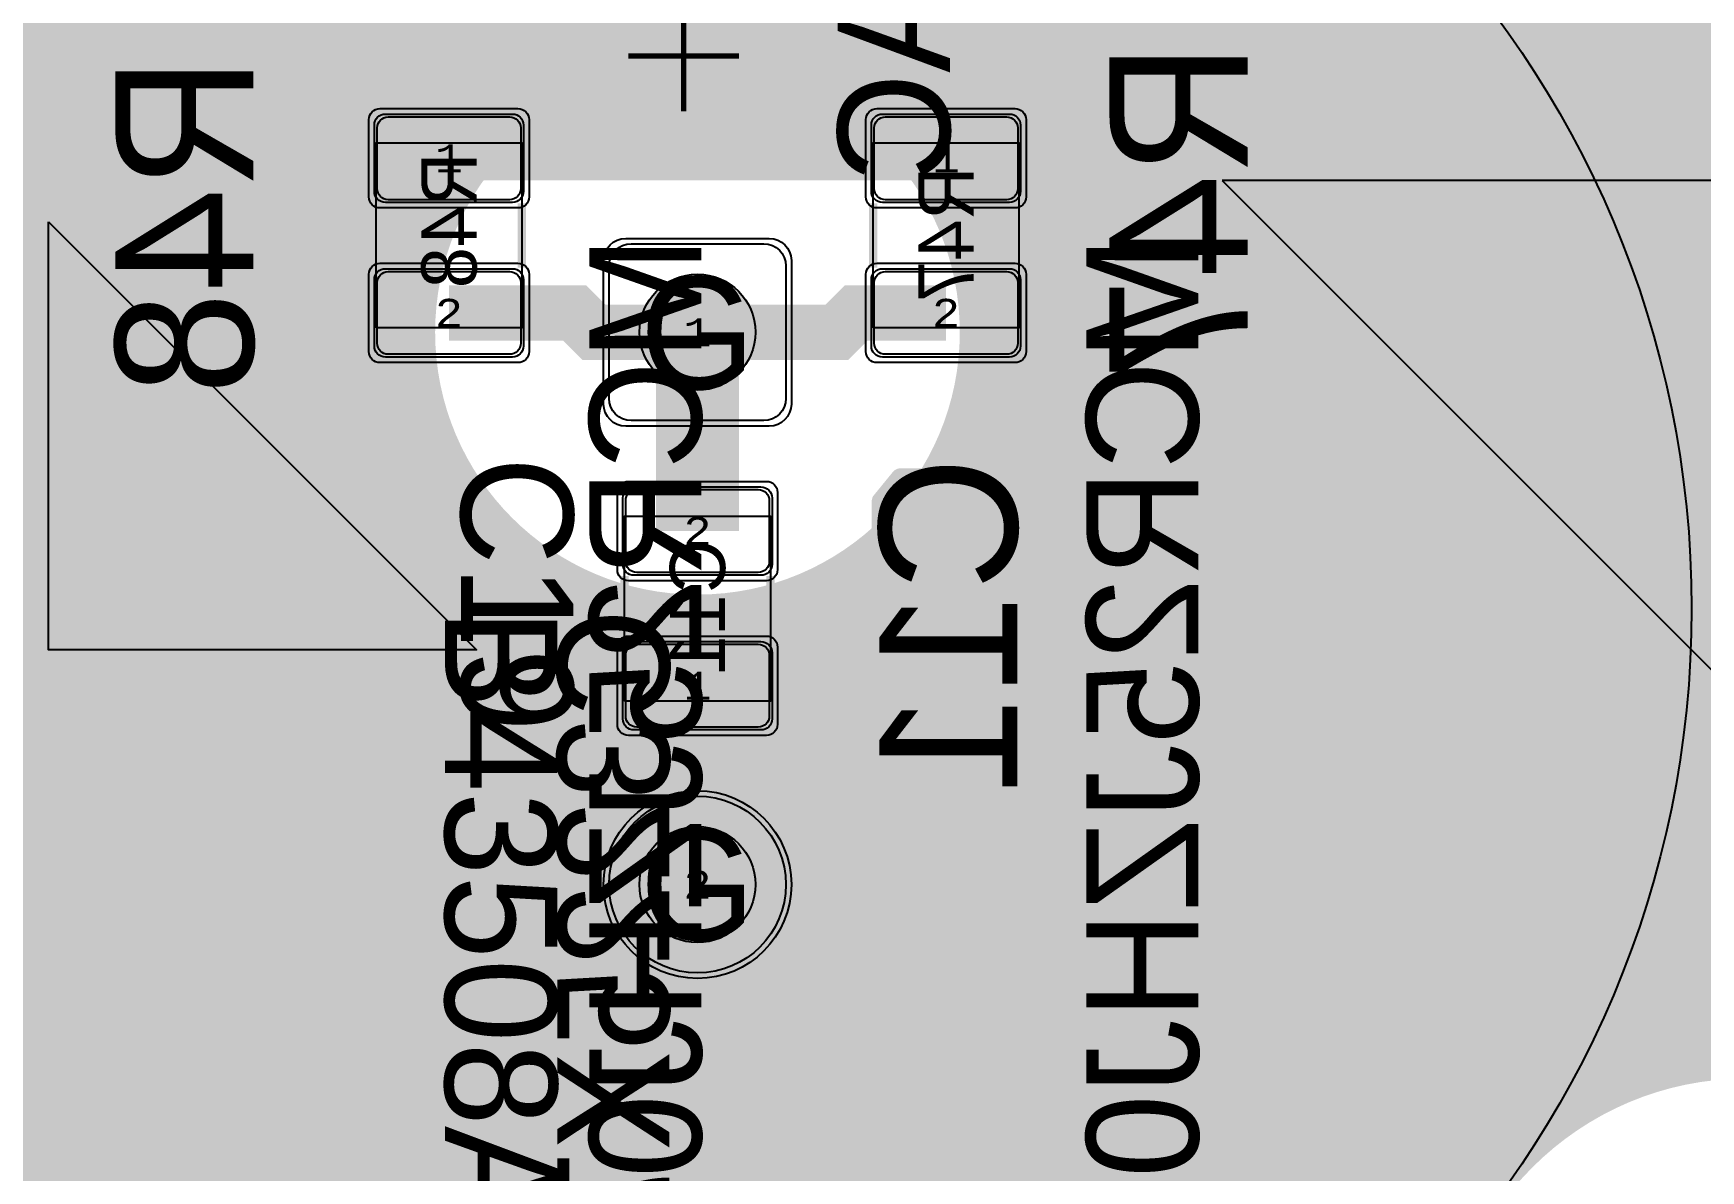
# Model space of a CAD drawing. Extents: x -2 to 260, y -54 to 137.
# Drawn here: x 38.98 to 69.16, y 51.82 to 72.41 of the extents above; entities that cross this region are included whole.
import ezdxf
from ezdxf.enums import TextEntityAlignment as Align

# ---------------------------------------------------------------- set-up
doc = ezdxf.new("R2010")
doc.units = 0
doc.header["$MEASUREMENT"] = 0
for name, color, linetype in [('ASSEMBLY_OUTLINES_BTM', 191, 'CONTINUOUS'), ('ASSEMBLY_OUTLINES_TOP', 102, 'CONTINUOUS'), ('ASSEMBLY_PART_NUMBERS_BTM', 191, 'CONTINUOUS'), ('ASSEMBLY_PART_NUMBERS_TOP', 102, 'CONTINUOUS'), ('ASSEMBLY_REF_DES_BTM', 191, 'CONTINUOUS'), ('ASSEMBLY_REF_DES_TOP', 102, 'CONTINUOUS'), ('DRILL_DRAWING', 21, 'CONTINUOUS'), ('GENERATED_SILKSCREEN_BTM', 255, 'CONTINUOUS'), ('GENERATED_SILKSCREEN_TOP', 140, 'CONTINUOUS'), ('PART_HOLES_LAYER_BOTTOM', 30, 'CONTINUOUS'), ('PART_HOLES_LAYER_TOP', 30, 'CONTINUOUS'), ('PART_PADS_LAYER_BOTTOM', 230, 'CONTINUOUS'), ('PART_PADS_LAYER_TOP', 150, 'CONTINUOUS'), ('PART_PADS_SMD_BTM', 230, 'CONTINUOUS'), ('PIN_NUMBERS_BTM', 8, 'CONTINUOUS'), ('PIN_NUMBERS_TOP', 8, 'CONTINUOUS'), ('PLACEMENT_OUTLINES_BTM', 222, 'CONTINUOUS'), ('PLACEMENT_OUTLINES_TOP', 130, 'CONTINUOUS'), ('PLANE_DATA_LAYER_BOTTOM', 230, 'CONTINUOUS'), ('PLANE_DATA_LAYER_TOP', 150, 'CONTINUOUS'), ('PLANE_SHAPES_LAYER_BOTTOM', 230, 'CONTINUOUS'), ('PLANE_SHAPES_LAYER_TOP', 150, 'CONTINUOUS'), ('SILKSCREEN_OUTLINES_BTM', 211, 'CONTINUOUS'), ('SILKSCREEN_OUTLINES_TOP', 150, 'CONTINUOUS'), ('SILKSCREEN_REF_DES_BTM', 211, 'CONTINUOUS'), ('SOLDERMASK_PADS_BTM', 102, 'CONTINUOUS'), ('SOLDERMASK_PADS_TOP', 102, 'CONTINUOUS'), ('SOLDERPASTE_PADS_BTM', 254, 'CONTINUOUS'), ('TRACES_LAYER_BOTTOM', 230, 'CONTINUOUS')]:
    doc.layers.add(name, color=color, linetype=linetype)
doc.styles.add('COURIER_NEW', font='COUR.TTF')
doc.styles.add('VERIBEST_GERBER_0', font='txt')

msp = doc.modelspace()

# ---------------------------------------------------------------- hatches: boundary and pattern name
at = {"layer": 'PART_HOLES_LAYER_BOTTOM'}
h = msp.add_hatch(color=256, dxfattribs=at)
edge = h.paths.add_edge_path()
edge.add_arc((51, 67), 1.05, 0, 360)
h = msp.add_hatch(color=256, dxfattribs=at)
edge = h.paths.add_edge_path()
edge.add_arc((51, 57), 1.05, 0, 360)
at = {"layer": 'PART_HOLES_LAYER_TOP'}
h = msp.add_hatch(color=256, dxfattribs=at)
edge = h.paths.add_edge_path()
edge.add_arc((51, 67), 1.05, 0, 360)
h = msp.add_hatch(color=256, dxfattribs=at)
edge = h.paths.add_edge_path()
edge.add_arc((51, 57), 1.05, 0, 360)
at = {"layer": 'PLANE_DATA_LAYER_BOTTOM'}
h = msp.add_hatch(color=256, dxfattribs=at)
h.paths.add_polyline_path([(191.25, 106.968438), (191.249998, 96.03156), (191.249998, 96.031559, -0.198909956), (191.22768, 95.977678), (190.022322, 94.77232, -0.198913366), (189.96844, 94.750002), (177.031562, 94.75, -0.198913366), (176.97768, 94.772318), (171.000002, 100.749998, 0.207684346), (170.999996, 100.75), (166.9262, 100.75, -0.414213562), (166.85, 100.8262), (166.85, 102, 0.414213562), (166.15, 102.7), (163.85, 102.7, 0.414213562), (163.15, 102), (163.15, 100.8262, -0.414213562), (163.0738, 100.75), (159.250004, 100.75, 0.207684346), (159.249998, 100.749998), (153.772321, 95.272318, -0.198913366), (153.718439, 95.25), (139.031562, 95.25, -0.198913366), (138.97768, 95.272318), (133.500002, 100.749998, 0.207684346), (133.499996, 100.75), (128.893236, 100.75, -0.414213562), (128.817036, 100.8262), (128.817036, 100.826201, -0.073248693), (128.820272, 100.848171, 0.073250446), (128.85, 101.05), (128.85, 102.25, 0.414213562), (128.15, 102.95), (127.916493, 102.95, -0.803254448), (127.884402, 103.095313, 4.528129598), (126.115598, 103.095313, -0.803254448), (126.083507, 102.95), (125.85, 102.95, 0.414213562), (125.15, 102.25), (125.15, 101.05, 0.073250446), (125.179728, 100.848171, -0.073248693), (125.182964, 100.826201), (125.182964, 100.8262, -0.414213562), (125.106764, 100.75), (121.750004, 100.75, 0.207684346), (121.749998, 100.749998), (115.772321, 94.772318, -0.198913366), (115.718439, 94.75), (99.781562, 94.75, -0.198913366), (99.72768, 94.772318), (93.750002, 100.749998, 0.207684346), (93.749996, 100.75), (90.9262, 100.75, -0.414213562), (90.85, 100.8262), (90.85, 102, 0.414213562), (90.15, 102.7), (87.85, 102.7, 0.414213562), (87.15, 102), (87.15, 100.8262, -0.414213562), (87.0738, 100.75), (83.500004, 100.75, 0.207684346), (83.499998, 100.749998), (77.522321, 94.772318, -0.198913366), (77.468439, 94.75), (61.031562, 94.75, -0.198913366), (60.97768, 94.772318), (55.000002, 100.749998, 0.207684346), (54.999996, 100.75), (52.893236, 100.75, -0.414213562), (52.817036, 100.8262), (52.817036, 100.826201, -0.073248693), (52.820272, 100.848171, 0.073250446), (52.85, 101.05), (52.85, 102.25, 0.414213562), (52.15, 102.95), (51.916493, 102.95, -0.803254448), (51.884402, 103.095313, 4.528129598), (50.115598, 103.095313, -0.803254448), (50.083507, 102.95), (49.85, 102.95, 0.414213562), (49.15, 102.25), (49.15, 101.05, 0.073250446), (49.179728, 100.848171, -0.073248693), (49.182964, 100.826201), (49.182964, 100.8262, -0.414213562), (49.106764, 100.75), (46.500004, 100.75, 0.207684346), (46.499998, 100.749998), (39.250002, 93.500002), (39.25, 93.499996), (39.250003, 86.190265), (39.250003, 86.190264, -0.535776083), (39.144366, 86.11998, 1.502987551), (39.144365, 75.88002, -0.535776083), (39.250002, 75.809736), (39.250002, 75.809735), (39.25, 69.000004), (39.250003, 68.999999), (46.999998, 61.250002, 0.207684346), (47.000004, 61.25), (49.0738, 61.25, -0.414213562), (49.15, 61.1738), (49.15, 60, 0.414213562), (49.85, 59.3), (52.15, 59.3, 0.414213562), (52.85, 60), (52.85, 61.173799, -0.414213562), (52.9262, 61.249999), (64.449099, 61.249998), (64.96844, 61.249998, -0.198913366), (65.022322, 61.22768), (79.22768, 47.022322, -0.198909956), (79.249998, 46.968441), (79.249998, 46.96844), (79.25, 32.8262, -0.414213562), (79.1738, 32.75), (16.78156, 32.750002, -0.198913366), (16.727678, 32.77232), (14.02232, 35.477678, -0.198909956), (14.000002, 35.531559), (14.000002, 100.71844, -0.198909956), (14.02232, 100.772321), (22.227678, 108.97768, -0.198913366), (22.28156, 108.999998), (58.71844, 108.999998, -0.198913366), (58.772322, 108.97768), (63.499998, 104.250002, 0.207684346), (63.500004, 104.25), (76.249996, 104.25, 0.207684346), (76.250002, 104.250002), (80.977679, 108.977682, -0.198913366), (81.031561, 109), (94.718438, 109, -0.198913366), (94.77232, 108.977682), (100.499998, 103.250002, 0.207684346), (100.500004, 103.25), (115.499996, 103.25, 0.207684346), (115.500002, 103.250002), (121.227679, 108.977682, -0.198913366), (121.281561, 109), (135.968438, 109, -0.198913366), (136.02232, 108.977682), (139.999998, 105.000002, 0.207684346), (140.000004, 105), (152.249996, 105, 0.207684346), (152.250002, 105.000002), (156.227679, 108.977682, -0.198913366), (156.281561, 109), (162.9, 109), (189.21844, 108.999998, -0.198913366), (189.272322, 108.97768), (191.227682, 107.02232, -0.198909956), (191.25, 106.968439)], flags=0)
h.paths.add_polyline_path([(30, 40, -1), (41, 40, -1)], flags=0)
h.paths.add_polyline_path([(48.9, 57, -1), (53.1, 57, -1)], flags=0)
h.paths.add_polyline_path([(64.449099, 48, -1), (75.550901, 48, -1)], flags=0)
h.paths.add_polyline_path([(86.9, 105, -1), (91.1, 105, -1)], flags=0)
h.paths.add_polyline_path([(162.9, 105, -1), (167.1, 105, -1)], flags=0)
h = msp.add_hatch(color=256, dxfattribs=at)
h.paths.add_polyline_path([(215, 72.9262, -0.414213562), (214.9238, 72.85), (213.75, 72.85, 0.414213562), (213.05, 72.15), (213.05, 69.85, 0.414213562), (213.75, 69.15), (214.9238, 69.15, -0.414213562), (215, 69.0738), (215, 68.8262, -0.414213562), (214.9238, 68.75), (199.5762, 68.75, -0.414213562), (199.5, 68.8262), (199.5, 76.749996), (199.499997, 76.750001), (197.750002, 78.499998, 0.207684346), (197.749996, 78.5), (192.000004, 78.5, 0.207684346), (191.999998, 78.499998), (190.250002, 76.750002), (190.25, 76.749996), (190.25, 69.8262, -0.414213562), (190.1738, 69.75), (171.4262, 69.75, -0.414213562), (171.35, 69.8262), (171.35, 71, 0.414213562), (170.65, 71.7), (168.35, 71.7, 0.414213562), (167.65, 71), (167.65, 69.8262, -0.414213562), (167.5738, 69.75), (162.1762, 69.75, -0.414213562), (162.1, 69.8262), (162.1, 71, 0.414213562), (161.4, 71.7), (159.1, 71.7, 0.414213562), (158.4, 71), (158.4, 69.8262, -0.414213562), (158.3238, 69.75), (133.9262, 69.75, -0.414213562), (133.85, 69.8262), (133.85, 70.75, 0.414213562), (133.15, 71.45), (130.85, 71.45, 0.414213562), (130.15, 70.75), (130.15, 69.8262, -0.414213562), (130.0738, 69.75), (123.4262, 69.75, -0.414213562), (123.35, 69.8262), (123.35, 70.75, 0.414213562), (122.65, 71.45), (120.35, 71.45, 0.414213562), (119.65, 70.75), (119.65, 69.549999, 0.035735183), (119.657133, 69.450323, -0.035737133), (119.65791, 69.439472), (119.65791, 69.439471, -0.198909956), (119.635592, 69.38559), (98.750002, 48.500002), (98.75, 48.499996), (98.750002, 29.281565), (98.750002, 29.281564, -0.198909956), (98.727684, 29.227683), (93.000002, 23.500002), (93, 23.499996), (93, 12.5762, -0.414213562), (92.9238, 12.5), (89.5762, 12.5, -0.414213562), (89.5, 12.5762), (89.5, 23.499996), (89.499997, 23.500001), (83.77232, 29.227678, -0.198909956), (83.750002, 29.281559), (83.750002, 29.28156), (83.75, 46.499996), (83.749997, 46.500001), (60.500002, 69.749998, 0.207684346), (60.499996, 69.75), (57.4262, 69.75, -0.414213562), (57.35, 69.8262), (57.35, 70.75, 0.414213562), (56.65, 71.45), (54.35, 71.45, 0.414213562), (53.65, 70.75), (53.65, 69.826201, -0.414213562), (53.5738, 69.750001), (48.4262, 69.750001, -0.414213562), (48.35, 69.826201), (48.35, 70.75, 0.414213562), (47.65, 71.45), (45.35, 71.45, 0.414213562), (44.65, 70.75), (44.65, 69.826202, -0.414213562), (44.5738, 69.750002), (43.53156, 69.750002, -0.198913366), (43.477678, 69.77232), (43.02232, 70.227678, -0.198909956), (43.000002, 70.281559), (43.000002, 91.218441, -0.198909956), (43.02232, 91.272322), (43.727678, 91.97768, -0.198913366), (43.78156, 91.999998), (44.3238, 91.999998, -0.414213562), (44.4, 91.923798), (44.4, 90.75, 0.414213562), (45.1, 90.05), (47.4, 90.05, 0.414213562), (48.1, 90.75), (48.1, 91.923798, -0.414213562), (48.1762, 91.999998), (53.5738, 91.999998, -0.414213562), (53.65, 91.923798), (53.65, 90.75, 0.414213562), (54.35, 90.05), (56.65, 90.05, 0.414213562), (57.35, 90.75), (57.35, 91.923798, -0.414213562), (57.4262, 91.999998), (64.797837, 91.999998), (81, 91.999999), (81.5738, 91.999999, -0.414213562), (81.65, 91.923799), (81.65, 91, 0.414213562), (82.35, 90.3), (84.65, 90.3, 0.414213562), (85.35, 91), (85.35, 91.923799, -0.414213562), (85.4262, 91.999999), (92.0738, 91.999999, -0.414213562), (92.15, 91.923799), (92.15, 91, 0.414213562), (92.85, 90.3), (95.15, 90.3, 0.414213562), (95.85, 91), (95.85, 91.923799, -0.414213562), (95.9262, 91.999999), (119.5738, 91.999999, -0.414213562), (119.65, 91.923799), (119.65, 91, 0.414213562), (120.35, 90.3), (122.65, 90.3, 0.414213562), (123.35, 91), (123.35, 91.923799, -0.414213562), (123.4262, 91.999999), (130.0738, 91.999999, -0.414213562), (130.15, 91.923799), (130.15, 91, 0.414213562), (130.85, 90.3), (133.15, 90.3, 0.414213562), (133.85, 91), (133.85, 91.923799, -0.414213562), (133.9262, 91.999999), (140.797837, 91.999999), (158.3238, 92, -0.414213562), (158.4, 91.9238), (158.4, 91, 0.414213562), (159.1, 90.3), (161.4, 90.3, 0.414213562), (162.1, 91), (162.1, 91.9238, -0.414213562), (162.1762, 92), (167.8238, 92, -0.414213562), (167.9, 91.9238), (167.9, 91, 0.414213562), (168.6, 90.3), (170.9, 90.3, 0.414213562), (171.6, 91), (171.6, 91.9238, -0.414213562), (171.6762, 92), (190.249996, 92, 0.207684346), (190.250002, 92.000002), (193.227679, 94.977682, -0.198913366), (193.281561, 95), (198.71844, 94.999998, -0.198913366), (198.772322, 94.97768), (201.22768, 92.522322, -0.198909956), (201.249998, 92.468441), (201.249998, 92.46844), (201.25, 87.000004), (201.250003, 86.999999), (209, 79.25), (209.749998, 78.500002, 0.207684346), (209.750004, 78.5), (214.21844, 78.499998, -0.198913366), (214.272322, 78.47768), (214.977682, 77.77232, -0.198909956), (215, 77.718439)], flags=0)
h.paths.add_polyline_path([(64.797837, 81, -1), (75.202163, 81, -1)], flags=0)
h.paths.add_polyline_path([(89.98, 14.19, -1), (92.68, 14.19, -1)], flags=0)
h.paths.add_polyline_path([(89.98, 18, -1), (92.68, 18, -1)], flags=0)
h.paths.add_polyline_path([(89.98, 21.81, -1), (92.68, 21.81, -1)], flags=0)
h.paths.add_polyline_path([(96.999998, 65.249998), (97, 65.250004), (97, 68.249996), (96.999997, 68.250001), (95.622318, 69.62768, -0.198909956), (95.6, 69.681561), (95.6, 70.75, 0.414213562), (94.9, 71.45), (92.6, 71.45, 0.414213562), (91.9, 70.75), (91.9, 69.8262, -0.414213562), (91.8238, 69.75), (86.1762, 69.75, -0.414213562), (86.1, 69.8262), (86.1, 70.75, 0.414213562), (85.4, 71.45), (83.1, 71.45, 0.414213562), (82.4, 70.75), (82.4, 69.8262, -0.414213562), (82.3238, 69.75), (81.000008, 69.75, 0.414213562), (81, 69.749992), (81, 69.250008, 0.414213562), (81.000008, 69.25), (82.316036, 69.249998, -0.414213562), (82.392236, 69.173798), (82.392236, 69.173797, -0.198909956), (82.369918, 69.119916), (81.000002, 67.750002), (81, 67.749996), (81, 65.250004), (81.000003, 65.249999), (82.499998, 63.750002, 0.207684346), (82.500004, 63.75), (85.4238, 63.75, -0.414213562), (85.5, 63.6738), (85.5, 53.500008, 0.414213562), (85.500008, 53.5), (92.749992, 53.5, 0.414213562), (92.75, 53.500008), (92.75, 63.6738, -0.414213562), (92.8262, 63.75), (95.499996, 63.75, 0.207684346), (95.500002, 63.750002)], flags=0)
h.paths.add_polyline_path([(102.797837, 81, -1), (113.202163, 81, -1)], flags=0)
h.paths.add_polyline_path([(140.797837, 81, -1), (151.202163, 81, -1)], flags=0)
h.paths.add_polyline_path([(173.797837, 81, -1), (184.202163, 81, -1)], flags=0)
h.paths.add_polyline_path([(209, 71, -1), (212.5, 71, -1)], flags=0)
h.paths.add_polyline_path([(213.1, 73.15, 0.414213562), (213.8, 73.85), (213.8, 75.15, 0.414213562), (213.1, 75.85), (209.9, 75.85, 0.414213562), (209.2, 75.15), (209.2, 73.85, 0.414213562), (209.9, 73.15)], flags=0)
for points in [[(46.5, 70.575), (46.5, 71.5262)], [(55.5, 70.575), (55.5, 71.5262)], [(45.525, 70.15), (44.5738, 70.15)], [(47.475, 70.15), (48.4262, 70.15)], [(54.525, 70.15), (53.5738, 70.15)], [(56.475, 70.15), (57.4262, 70.15)], [(50.025, 60.6), (49.0738, 60.6)], [(51.975, 60.6), (52.9262, 60.6)], [(51, 57), (49.461194, 58.538806)], [(51, 57), (52.538806, 58.538806)], [(51, 57), (49.461194, 55.461194)], [(51, 57), (52.538806, 55.461194)]]:
    msp.add_hatch(color=256, dxfattribs=at).paths.add_polyline_path(points, is_closed=False, flags=0)
at = {"layer": 'PLANE_DATA_LAYER_TOP'}
h = msp.add_hatch(color=256, dxfattribs=at)
h.paths.add_polyline_path([(256.75, 69.0762, -0.414213562), (256.6738, 69), (217.28156, 69.000002, -0.198913366), (217.227678, 69.02232), (212.250002, 73.999998, 0.207684346), (212.249996, 74), (207.000004, 74, 0.207684346), (206.999998, 73.999998), (203.022321, 70.022318, -0.198913366), (202.968439, 70), (194.250004, 70, 0.207684346), (194.249998, 69.999998), (191.000002, 66.750002), (191, 66.749996), (190.999998, 50.03156), (190.999998, 50.031559, -0.198909956), (190.97768, 49.977678), (189.272322, 48.27232, -0.198913366), (189.21844, 48.250002), (151.316201, 48.25, -0.396375402), (151.240144, 48.321533, 0.969816636), (140.75, 48), (140.75, 47.999999, 0.169411863), (141.889093, 44.734583, -0.169411131), (141.905626, 44.687188), (141.905626, 44.687187, -0.198909956), (141.883308, 44.633306), (141.272322, 44.02232, -0.198913366), (141.21844, 44.000002), (111.601695, 44, -0.683758196), (111.550167, 44.132336, 0.210053478), (113.25, 47.999999), (113.25, 48, 1.564143144), (104.59963, 44.000002), (104.599633, 44, -0.307107077), (104.647644, 43.929206), (104.647644, 43.929205, -0.198909956), (104.625326, 43.875324), (98.000002, 37.250002), (98, 37.249996), (98, 12.5762, -0.414213562), (97.9238, 12.5), (94.8262, 12.5, -0.414213562), (94.75, 12.5762), (94.75, 30.249996), (94.749997, 30.250001), (85.000002, 39.999998, 0.207684346), (84.999996, 40), (40.825655, 40, -0.410029908), (40.749463, 40.07511, 0.545155528), (33.263933, 44.75, 0.208175495), (30.499999, 41.600779, 0.074019), (30.250537, 40.07511, -0.410029908), (30.174345, 40), (27.53156, 40.000002, -0.198913366), (27.477678, 40.02232), (22.77232, 44.727678, -0.198909956), (22.750002, 44.781559), (22.750002, 100.46844, -0.198909956), (22.77232, 100.522321), (29.477679, 107.227682, -0.198913366), (29.531561, 107.25), (31.75, 107.25), (46.25, 107.249998), (50.8488, 107.249998, -0.414213562), (50.925, 107.173798), (50.925, 107.170941, -0.393991976), (50.854094, 107.094925, 28.750872735), (51.145906, 107.094925, -0.393991976), (51.075, 107.170941), (51.075, 107.173798, -0.414213562), (51.1512, 107.249998), (52.71844, 107.249998, -0.198913366), (52.772322, 107.22768), (59.499998, 100.500002, 0.207684346), (59.500004, 100.5), (80.499996, 100.5, 0.207684346), (80.500002, 100.500002), (84.5, 104.500001), (86.9, 106.900002), (87.477678, 107.47768, -0.198913366), (87.53156, 107.499998), (91.71844, 107.499998, -0.198913366), (91.772322, 107.47768), (95.06, 104.190001), (98.749998, 100.500002, 0.207684346), (98.750004, 100.5), (117.999996, 100.5, 0.207684346), (118.000002, 100.500002), (122.5, 105.000001), (124.9, 107.400002), (124.977678, 107.47768, -0.198913366), (125.03156, 107.499998), (129.71844, 107.499998, -0.198913366), (129.772322, 107.47768), (136.749998, 100.500002, 0.207684346), (136.750004, 100.5), (156.749996, 100.5, 0.207684346), (156.750002, 100.500002), (160.5, 104.250001), (160.75, 104.500001), (162.9, 106.650002), (163.727678, 107.47768, -0.198913366), (163.78156, 107.499998), (172.96844, 107.499998, -0.198913366), (173.022322, 107.47768), (173.75, 106.750002), (184.5, 96.000001), (193.5, 87), (193.749998, 86.750002, 0.207684346), (193.750004, 86.75), (209.999996, 86.75, 0.207684346), (210.000002, 86.750002), (211.999998, 88.749998), (212, 88.750004), (212.000002, 97.46844), (212.000002, 97.468441, -0.198909956), (212.02232, 97.522322), (212.477678, 97.97768, -0.198913366), (212.53156, 97.999998), (214.96844, 97.999998, -0.198913366), (215.022322, 97.97768), (215.47768, 97.522322, -0.198909956), (215.499998, 97.468441), (215.499998, 97.46844), (215.5, 88.750004), (215.500003, 88.749999), (217.499998, 86.750002, 0.207684346), (217.500004, 86.75), (231.999996, 86.75, 0.207684346), (232.000002, 86.750002), (244.977678, 99.72768, -0.198913366), (245.03156, 99.749998), (250.71844, 99.749998, -0.198913366), (250.772322, 99.72768), (251.22768, 99.272322, -0.198909956), (251.249998, 99.218441), (251.249998, 94.531559, -0.198909956), (251.22768, 94.477678), (250.772322, 94.02232, -0.198913366), (250.71844, 94.000002), (248.500004, 94, 0.207684346), (248.499998, 93.999998), (243.750002, 89.250002), (243.75, 89.249996), (243.75, 82.500004), (243.750003, 82.499999), (245.1, 81.150001), (247.499998, 78.750002, 0.207684346), (247.500004, 78.75), (256.6738, 78.75, -0.414213562), (256.75, 78.6738)], flags=0)
h.paths.add_polyline_path([(31.75, 81, -1), (42.25, 81, -1)], flags=0)
h.paths.add_polyline_path([(48.9, 57, -1), (53.1, 57, -1)], flags=0)
h.paths.add_polyline_path([(46.5, 95, -1), (55.5, 95, -1)], flags=0)
h.paths.add_polyline_path([(46.25, 67, -1), (55.75, 67, -1)], flags=0)
h.paths.add_polyline_path([(64.75, 81, -1), (75.25, 81, -1)], flags=0)
h.paths.add_polyline_path([(64.511376, 48, -1), (75.488624, 48, -1)], flags=0)
h.paths.add_polyline_path([(86.9, 57, -1), (91.1, 57, -1)], flags=0)
h.paths.add_polyline_path([(86.9, 105, -1), (91.1, 105, -1)], flags=0)
h.paths.add_polyline_path([(84.5, 67, -1), (93.5, 67, -1)], flags=0)
h.paths.add_polyline_path([(84.5, 95, -1), (93.5, 95, -1)], flags=0)
h.paths.add_polyline_path([(95.06, 14.19, -1), (97.76, 14.19, -1)], flags=0)
h.paths.add_polyline_path([(95.06, 18, -1), (97.76, 18, -1)], flags=0)
h.paths.add_polyline_path([(95.06, 21.81, -1), (97.76, 21.81, -1)], flags=0)
h.paths.add_polyline_path([(102.75, 81, -1), (113.25, 81, -1)], flags=0)
h.paths.add_polyline_path([(124.9, 57, -1), (129.1, 57, -1)], flags=0)
h.paths.add_polyline_path([(124.9, 105, -1), (129.1, 105, -1)], flags=0)
h.paths.add_polyline_path([(122.5, 67, -1), (131.5, 67, -1)], flags=0)
h.paths.add_polyline_path([(122.5, 95, -1), (131.5, 95, -1)], flags=0)
h.paths.add_polyline_path([(140.75, 81, -1), (151.25, 81, -1)], flags=0)
h.paths.add_polyline_path([(162.9, 57, -1), (167.1, 57, -1)], flags=0)
h.paths.add_polyline_path([(162.9, 105, -1), (167.1, 105, -1)], flags=0)
h.paths.add_polyline_path([(160.75, 95, -1), (169.25, 95, -1)], flags=0)
h.paths.add_polyline_path([(160.5, 67, -1), (169.5, 67, -1)], flags=0)
h.paths.add_polyline_path([(173.75, 81, -1), (184.25, 81, -1)], flags=0)
h.paths.add_polyline_path([(188.6, 48.8, 0.414213562), (189.5, 49.7), (189.5, 52.3, 0.414213562), (188.6, 53.2), (185.4, 53.2, 0.414213562), (184.5, 52.3), (184.5, 49.7, 0.414213562), (185.4, 48.8)], flags=0)
h.paths.add_polyline_path([(188.6, 56.3, 0.414213562), (189.5, 57.2), (189.5, 59.8, 0.414213562), (188.6, 60.7), (185.4, 60.7, 0.414213562), (184.5, 59.8), (184.5, 57.2, 0.414213562), (185.4, 56.3)], flags=0)
h.paths.add_polyline_path([(188.6, 63.55, 0.414213562), (189.5, 64.45), (189.5, 67.05, 0.414213562), (188.6, 67.95), (185.4, 67.95, 0.414213562), (184.5, 67.05), (184.5, 64.45, 0.414213562), (185.4, 63.55)], flags=0)
h.paths.add_polyline_path([(195.913742, 73.56043, 0.233034355), (196.5, 74.749999), (196.5, 74.75, 1), (193.5, 74.75), (193.5, 74.749999, 0.233034355), (194.086258, 73.56043, -0.492832038), (194.086258, 73.43957, 0.233034355), (193.5, 72.250001), (193.5, 72.25, 1), (196.5, 72.25), (196.5, 72.250001, 0.233034355), (195.913742, 73.43957, -0.492832038)], flags=0)
h.paths.add_polyline_path([(212.2, 90.25, -1), (215.2, 90.25, -1)], flags=0)
h.paths.add_polyline_path([(212.2, 95.75, -1), (215.2, 95.75, -1)], flags=0)
h.paths.add_polyline_path([(218.75, 71, -1), (222.25, 71, -1)], flags=0)
h.paths.add_polyline_path([(246.6, 97.575, -1), (250.4, 97.575, -1)], flags=0)
h.paths.add_polyline_path([(247.75, 76.95, -1), (250.75, 76.95, -1)], flags=0)
h.paths.add_polyline_path([(249.312143, 71.584474, 3.137153567), (249.312143, 72.915526, -0.516570245), (249.187857, 72.915526, 0.516575837), (247.312143, 72.915526, -0.516570245), (247.187857, 72.915526, 3.137153567), (247.187857, 71.584474, -0.516570245), (247.312143, 71.584474, 0.516575837), (249.187857, 71.584474, -0.516570245)], flags=0)
h.paths.add_polyline_path([(253.25, 76.95, -1), (256.25, 76.95, -1)], flags=0)
for points in [[(51, 57), (51, 59.1762)], [(51, 57), (48.8238, 57)], [(51, 57), (51, 54.8238)], [(51, 57), (53.1762, 57)]]:
    msp.add_hatch(color=256, dxfattribs=at).paths.add_polyline_path(points, is_closed=False, flags=0)
at = {"layer": 'PLANE_SHAPES_LAYER_BOTTOM'}
h = msp.add_hatch(color=256, dxfattribs=at)
h.paths.add_polyline_path([(79.25, 32.75), (16.75, 32.75), (14, 35.5), (14, 100.75), (39.25, 100.75), (39.25, 86.074446, 1.53729117), (39.25, 75.925554), (39.25, 61.25), (65, 61.25), (79.25, 47)], flags=0)
h.paths.add_polyline_path([(30, 40, -1), (41, 40, -1)], flags=0)
h.paths.add_polyline_path([(64.449099, 48, -1), (75.550901, 48, -1)], flags=0)
h = msp.add_hatch(color=256, dxfattribs=at)
h.paths.add_polyline_path([(190.25, 69.75), (43.5, 69.75), (43, 70.25), (43, 91.25), (43.75, 92), (190.25, 92)])
h.paths.add_polyline_path([(64.797837, 81, -1), (75.202163, 81, -1)], flags=0)
h.paths.add_polyline_path([(102.797837, 81, -1), (113.202163, 81, -1)], flags=0)
h.paths.add_polyline_path([(140.797837, 81, -1), (151.202163, 81, -1)], flags=0)
h.paths.add_polyline_path([(173.797837, 81, -1), (184.202163, 81, -1)], flags=0)
for points in [[(60.5, 69.75), (75.5, 54.75), (75.5, 69.75)], [(39.25, 69), (47, 61.25), (39.25, 61.25)]]:
    msp.add_hatch(color=256, dxfattribs=at).paths.add_polyline_path(points, flags=0)
at = {"layer": 'PLANE_SHAPES_LAYER_TOP'}
h = msp.add_hatch(color=256, dxfattribs=at)
h.paths.add_polyline_path([(191, 50), (189.25, 48.25), (151.244044, 48.25, 1.382370896), (141.931678, 44.681678), (141.25, 44), (111.400368, 44, 2.720293875), (104.599632, 44), (103.5, 44), (98, 38.5), (98, 44.75), (87.75, 44.75), (87.75, 40), (40.75, 40, 0.00011719), (40.749999, 40.002461, 0.549651854), (33.263932, 44.75), (22.75, 44.75), (22.75, 100.5), (180, 100.5), (180, 97.5), (183, 97.5), (191, 89.5)], flags=0)
h.paths.add_polyline_path([(31.75, 81, -1), (42.25, 81, -1)], flags=0)
h.paths.add_polyline_path([(46.5, 95, -1), (55.5, 95, -1)], flags=0)
h.paths.add_polyline_path([(46.25, 67, -1), (55.75, 67, -1)], flags=0)
h.paths.add_polyline_path([(64.75, 81, -1), (75.25, 81, -1)], flags=0)
h.paths.add_polyline_path([(64.511376, 48, -1), (75.488624, 48, -1)], flags=0)
h.paths.add_polyline_path([(84.5, 67, -1), (93.5, 67, -1)], flags=0)
h.paths.add_polyline_path([(84.5, 95, -1), (93.5, 95, -1)], flags=0)
h.paths.add_polyline_path([(102.75, 81, -1), (113.25, 81, -1)], flags=0)
h.paths.add_polyline_path([(122.5, 67, -1), (131.5, 67, -1)], flags=0)
h.paths.add_polyline_path([(122.5, 95, -1), (131.5, 95, -1)], flags=0)
h.paths.add_polyline_path([(140.75, 81, -1), (151.25, 81, -1)], flags=0)
h.paths.add_polyline_path([(160.75, 95, -1), (169.25, 95, -1)], flags=0)
h.paths.add_polyline_path([(160.5, 67, -1), (169.5, 67, -1)], flags=0)
h.paths.add_polyline_path([(173.75, 81, -1), (184.25, 81, -1)], flags=0)

# ---------------------------------------------------------------- linework, layer by layer
at = {"layer": 'ASSEMBLY_OUTLINES_BTM'}
for points in [[(45.18, 67.08), (45.18, 70.43), (47.82, 70.43), (47.82, 67.08)], [(54.18, 67.08), (54.18, 70.43), (56.82, 70.43), (56.82, 67.08)], [(49.68, 60.32), (49.68, 63.67), (52.32, 63.67), (52.32, 60.32)]]:
    msp.add_lwpolyline(points, close=True, dxfattribs=at)
at = {"layer": 'ASSEMBLY_OUTLINES_TOP', "const_width": 0.1}
for points in [[(50.75, 71), (50.75, 73)], [(51.75, 72), (49.75, 72)]]:
    msp.add_lwpolyline(points, dxfattribs=at)
at = {"layer": 'ASSEMBLY_OUTLINES_TOP'}
msp.add_circle((51, 62), 18, dxfattribs=at)
msp.add_circle((51, 62), 18, dxfattribs=at)
at = {"layer": 'GENERATED_SILKSCREEN_BTM', "const_width": 0.25}
for points in [[(59.4, 70.14125), (59.395, 70.13375), (59.3825, 70.13125), (59.37, 70.12375), (59.3575, 70.12375), (58.8425, 70.12375), (58.83, 70.12375), (58.8225, 70.13125), (58.815, 70.13125), (58.8125, 70.13375), (58.81, 70.13625), (58.8025, 70.14125), (58.46, 70.56625), (58.455, 70.57875), (58.4525, 70.58625), (58.45, 70.59875), (58.45, 71.85875), (58.455, 71.88125), (58.4675, 71.89375), (58.4825, 71.90875), (58.5, 71.91375), (60.9, 71.91375), (60.92, 71.90875), (60.9325, 71.89625), (60.94, 71.88125), (60.9425, 71.86375), (60.94, 71.84375), (60.9325, 71.82625), (60.92, 71.81375), (60.9, 71.80875), (59.75, 71.80875), (59.75, 70.63375), (60.915, 70.22375), (60.9325, 70.21375), (60.9425, 70.19625), (60.945, 70.17625), (60.94, 70.16125), (60.9325, 70.14625), (60.9175, 70.13375), (60.9025, 70.12625), (60.8825, 70.13125), (59.7175, 70.54125), (59.4, 70.14125)], [(58.5525, 71.80875), (58.5525, 70.61125), (58.8675, 70.22375), (59.3325, 70.22375), (59.65, 70.61125), (59.65, 71.80875), (58.5525, 71.80875)], [(41.4, 69.8925), (41.395, 69.885), (41.3825, 69.8825), (41.37, 69.875), (41.3575, 69.875), (40.8425, 69.875), (40.83, 69.875), (40.8225, 69.8825), (40.815, 69.8825), (40.8125, 69.885), (40.81, 69.8875), (40.8025, 69.8925), (40.46, 70.3175), (40.455, 70.33), (40.4525, 70.3375), (40.45, 70.35), (40.45, 71.61), (40.455, 71.6325), (40.4675, 71.645), (40.4825, 71.66), (40.5, 71.665), (42.9, 71.665), (42.92, 71.66), (42.9325, 71.6475), (42.94, 71.6325), (42.9425, 71.615), (42.94, 71.595), (42.9325, 71.5775), (42.92, 71.565), (42.9, 71.56), (41.75, 71.56), (41.75, 70.385), (42.915, 69.975), (42.9325, 69.965), (42.9425, 69.9475), (42.945, 69.9275), (42.94, 69.9125), (42.9325, 69.8975), (42.9175, 69.885), (42.9025, 69.8775), (42.8825, 69.8825), (41.7175, 70.2925), (41.4, 69.8925)], [(40.5525, 71.56), (40.5525, 70.3625), (40.8675, 69.975), (41.3325, 69.975), (41.65, 70.3625), (41.65, 71.56), (40.5525, 71.56)], [(60.9, 68.03125), (60.92, 68.02875), (60.9325, 68.01625), (60.94, 67.99875), (60.9425, 67.98125), (60.94, 67.96375), (60.9325, 67.94875), (60.92, 67.93625), (60.9, 67.93125), (60.1425, 67.93125), (60.1425, 67.81375), (60.1375, 67.79625), (60.1275, 67.78125), (60.11, 67.77375), (60.0925, 67.77125), (60.0725, 67.77375), (60.055, 67.78125), (60.0425, 67.79625), (60.04, 67.81375), (60.04, 67.93125), (58.57, 67.93125), (58.5575, 67.93375), (58.5475, 67.93875), (58.5375, 67.95125), (58.53, 67.96375), (58.525, 67.97875), (58.5225, 67.99375), (58.525, 68.00625), (58.535, 68.01875), (60.0525, 69.53625), (60.0675, 69.54625), (60.0825, 69.55125), (60.0975, 69.54875), (60.115, 69.53875), (60.1275, 69.53375), (60.135, 69.52375), (60.14, 69.51375), (60.1425, 69.50125), (60.1425, 68.03125), (60.9, 68.03125)], [(60.04, 69.37625), (58.6975, 68.03125), (60.04, 68.03125), (60.04, 69.37625)], [(42.9, 67.7825), (42.92, 67.78), (42.9325, 67.7675), (42.94, 67.75), (42.9425, 67.7325), (42.94, 67.715), (42.9325, 67.7), (42.92, 67.6875), (42.9, 67.6825), (42.1425, 67.6825), (42.1425, 67.565), (42.1375, 67.5475), (42.1275, 67.5325), (42.11, 67.525), (42.0925, 67.5225), (42.0725, 67.525), (42.055, 67.5325), (42.0425, 67.5475), (42.04, 67.565), (42.04, 67.6825), (40.57, 67.6825), (40.5575, 67.685), (40.5475, 67.69), (40.5375, 67.7025), (40.53, 67.715), (40.525, 67.73), (40.5225, 67.745), (40.525, 67.7575), (40.535, 67.77), (42.0525, 69.2875), (42.0675, 69.2975), (42.0825, 69.3025), (42.0975, 69.3), (42.115, 69.29), (42.1275, 69.285), (42.135, 69.275), (42.14, 69.265), (42.1425, 69.2525), (42.1425, 67.7825), (42.9, 67.7825)], [(42.04, 69.1275), (40.6975, 67.7825), (42.04, 67.7825), (42.04, 69.1275)], [(60.875, 66.84125), (60.8925, 66.84625), (60.91, 66.84375), (60.925, 66.83125), (60.935, 66.81875), (60.94, 66.80125), (60.9425, 66.78375), (60.935, 66.76875), (60.9225, 66.75625), (58.525, 65.40875), (58.5125, 65.40375), (58.5025, 65.40375), (58.4925, 65.40375), (58.4825, 65.40875), (58.4675, 65.41625), (58.4575, 65.42625), (58.4525, 65.43875), (58.45, 65.45125), (58.45, 67.13875), (58.455, 67.15625), (58.4675, 67.16875), (58.4825, 67.17875), (58.5025, 67.18125), (58.52, 67.17875), (58.5375, 67.16875), (58.55, 67.15625), (58.5525, 67.13875), (58.5525, 65.53625), (60.875, 66.84125)], [(41.3725, 65.26), (41.6125, 65.34), (41.8525, 65.26), (41.86, 65.26), (41.87, 65.2575), (42.6425, 65.2575), (42.65, 65.2575), (42.6575, 65.26), (42.6675, 65.2625), (42.6775, 65.2725), (42.935, 65.5225), (42.945, 65.5325), (42.9475, 65.5475), (42.95, 65.5575), (42.95, 66.475), (42.95, 66.4825), (42.9475, 66.49), (42.945, 66.5), (42.935, 66.51), (42.6775, 66.76), (42.6675, 66.77), (42.6575, 66.775), (42.6425, 66.775), (41.87, 66.775), (41.86, 66.775), (41.855, 66.775), (41.8525, 66.7725), (41.6125, 66.6925), (41.3725, 66.7725), (41.37, 66.775), (41.355, 66.775), (40.755, 66.775), (40.745, 66.775), (40.7325, 66.77), (40.72, 66.76), (40.4625, 66.51), (40.455, 66.5), (40.4525, 66.49), (40.45, 66.4825), (40.45, 66.475), (40.45, 65.5575), (40.4525, 65.5475), (40.455, 65.5325), (40.4625, 65.5225), (40.72, 65.2725), (40.735, 65.2625), (40.745, 65.26), (40.755, 65.2575), (41.355, 65.2575), (41.365, 65.2575), (41.37, 65.26), (41.3725, 65.26)], [(40.7825, 66.675), (41.35, 66.675), (41.565, 66.6075), (41.565, 65.43), (41.35, 65.3575), (40.7825, 65.3575), (40.5525, 65.5775), (40.5525, 66.45), (40.7825, 66.675)], [(41.88, 66.675), (42.62, 66.675), (42.8475, 66.45), (42.8475, 65.5775), (42.62, 65.3575), (41.88, 65.3575), (41.665, 65.43), (41.665, 66.6075), (41.88, 66.675)], [(56.77, 63.96875), (56.4275, 64.38875), (56.42, 64.40125), (56.41, 64.40375), (56.4, 64.40875), (56.3875, 64.41125), (54.6725, 64.41125), (54.66, 64.40875), (54.65, 64.40375), (54.645, 64.39875), (54.64, 64.39625), (54.6325, 64.38875), (54.29, 63.96875), (54.2875, 63.96125), (54.285, 63.95375), (54.2825, 63.95125), (54.28, 63.94125), (54.28, 63.09875), (54.2825, 63.08625), (54.285, 63.08125), (54.2875, 63.07375), (54.29, 63.06625), (54.6325, 62.64375), (54.645, 62.63375), (54.665, 62.62875), (54.6775, 62.63125), (54.6925, 62.63625), (54.7025, 62.64375), (54.7125, 62.65625), (54.72, 62.66875), (54.7225, 62.68125), (54.7225, 62.69375), (54.715, 62.70375), (54.3825, 63.11625), (54.3825, 63.92375), (54.6975, 64.30875), (56.3625, 64.30875), (56.6775, 63.92375), (56.6775, 63.11625), (56.345, 62.70375), (56.34, 62.69375), (56.3375, 62.68125), (56.34, 62.66875), (56.3475, 62.65625), (56.3575, 62.64375), (56.37, 62.63625), (56.3825, 62.63125), (56.4, 62.62875), (56.415, 62.63375), (56.4275, 62.64375), (56.77, 63.06625), (56.775, 63.07625), (56.7775, 63.07875), (56.7775, 63.08625), (56.78, 63.08875), (56.78, 63.09125), (56.78, 63.09875), (56.78, 63.94125), (56.7775, 63.95125), (56.775, 63.96125), (56.77, 63.96875)], [(56.6775, 61.69375), (56.6825, 61.71375), (56.6925, 61.72375), (56.71, 61.73125), (56.73, 61.73375), (56.7475, 61.73125), (56.765, 61.72375), (56.7775, 61.71375), (56.78, 61.69375), (56.78, 60.71875), (56.7775, 60.70125), (56.765, 60.68625), (56.7475, 60.67875), (56.73, 60.67625), (56.71, 60.67875), (56.6925, 60.68625), (56.6825, 60.70125), (56.6775, 60.71875), (56.6775, 61.15875), (54.33, 61.15875), (54.3125, 61.16125), (54.3, 61.16875), (54.2925, 61.18125), (54.29, 61.19875), (54.2875, 61.21125), (54.2875, 61.22375), (54.2925, 61.23375), (54.3025, 61.24375), (54.9875, 61.73125), (55.005, 61.73875), (55.0225, 61.73875), (55.0375, 61.73125), (55.05, 61.71875), (55.06, 61.70375), (55.065, 61.68625), (55.065, 61.67625), (55.06, 61.66875), (55.055, 61.66125), (55.0475, 61.65625), (54.4875, 61.25625), (56.6775, 61.25625), (56.6775, 61.69375)], [(56.6775, 59.41875), (56.6825, 59.43875), (56.6925, 59.44875), (56.71, 59.45625), (56.73, 59.45875), (56.7475, 59.45625), (56.765, 59.44875), (56.7775, 59.43875), (56.78, 59.41875), (56.78, 58.44375), (56.7775, 58.42625), (56.765, 58.41125), (56.7475, 58.40375), (56.73, 58.40125), (56.71, 58.40375), (56.6925, 58.41125), (56.6825, 58.42625), (56.6775, 58.44375), (56.6775, 58.88375), (54.33, 58.88375), (54.3125, 58.88625), (54.3, 58.89375), (54.2925, 58.90625), (54.29, 58.92375), (54.2875, 58.93625), (54.2875, 58.94875), (54.2925, 58.95875), (54.3025, 58.96875), (54.9875, 59.45625), (55.005, 59.46375), (55.0225, 59.46375), (55.0375, 59.45625), (55.05, 59.44375), (55.06, 59.42875), (55.065, 59.41125), (55.065, 59.40125), (55.06, 59.39375), (55.055, 59.38625), (55.0475, 59.38125), (54.4875, 58.98125), (56.6775, 58.98125), (56.6775, 59.41875)]]:
    msp.add_lwpolyline(points, dxfattribs=at)
at = {"layer": 'GENERATED_SILKSCREEN_BTM', "const_width": 0.15}
for points in [[(45.180005, 68.166164, 0.000011642), (45.179995, 68.166156), (45.179995, 69.333844, 0.000011642), (45.180005, 69.333836), (45.180005, 68.166164)], [(47.820005, 68.166156, 0.000011642), (47.819995, 68.166164), (47.819995, 69.333836, 0.000011642), (47.820005, 69.333844), (47.820005, 68.166156)], [(54.180005, 68.166164, 0.000011642), (54.179995, 68.166156), (54.179995, 69.333844, 0.000011642), (54.180005, 69.333836), (54.180005, 68.166164)], [(56.820005, 68.166156, 0.000011642), (56.819995, 68.166164), (56.819995, 69.333836, 0.000011642), (56.820005, 69.333844), (56.820005, 68.166156)], [(49.680005, 61.416164, 0.000011642), (49.679995, 61.416156), (49.679995, 62.583844, 0.000011642), (49.680005, 62.583836), (49.680005, 61.416164)], [(52.320005, 61.416156, 0.000011642), (52.319995, 61.416164), (52.319995, 62.583836, 0.000011642), (52.320005, 62.583844), (52.320005, 61.416156)]]:
    msp.add_lwpolyline(points, format="xyb", dxfattribs=at)
at = {"layer": 'GENERATED_SILKSCREEN_TOP', "const_width": 0.15}
msp.add_lwpolyline([(33, 62, -1), (69, 62, -1)], format="xyb", close=True, dxfattribs=at)
msp.add_lwpolyline([(33, 62, -1), (69, 62, -1)], format="xyb", close=True, dxfattribs=at)
at = {"layer": 'PART_HOLES_LAYER_BOTTOM'}
for centre in [(51, 67), (51, 57)]:
    msp.add_circle(centre, 1.05, dxfattribs=at)
at = {"layer": 'PART_HOLES_LAYER_TOP'}
for centre in [(51, 67), (51, 57)]:
    msp.add_circle(centre, 1.05, dxfattribs=at)
at = {"layer": 'PART_PADS_LAYER_BOTTOM'}
msp.add_lwpolyline([(52.2, 68.6, -0.414213562), (52.6, 68.2), (52.6, 65.8, -0.414213562), (52.2, 65.4), (49.8, 65.4, -0.414213562), (49.4, 65.8), (49.4, 68.2, -0.414213562), (49.8, 68.6)], format="xyb", close=True, dxfattribs=at)
msp.add_circle((51, 57), 1.6, dxfattribs=at)
at = {"layer": 'PART_PADS_LAYER_TOP'}
msp.add_lwpolyline([(52.2, 68.6, -0.414213562), (52.6, 68.2), (52.6, 65.8, -0.414213562), (52.2, 65.4), (49.8, 65.4, -0.414213562), (49.4, 65.8), (49.4, 68.2, -0.414213562), (49.8, 68.6)], format="xyb", close=True, dxfattribs=at)
msp.add_circle((51, 57), 1.6, dxfattribs=at)
at = {"layer": 'PART_PADS_SMD_BTM'}
for points in [[(47.85, 69.55, -0.414213562), (47.65, 69.35), (45.35, 69.35, -0.414213562), (45.15, 69.55), (45.15, 70.75, -0.414213562), (45.35, 70.95), (47.65, 70.95, -0.414213562), (47.85, 70.75)], [(56.85, 69.55, -0.414213562), (56.65, 69.35), (54.35, 69.35, -0.414213562), (54.15, 69.55), (54.15, 70.75, -0.414213562), (54.35, 70.95), (56.65, 70.95, -0.414213562), (56.85, 70.75)], [(47.85, 66.75, -0.414213562), (47.65, 66.55), (45.35, 66.55, -0.414213562), (45.15, 66.75), (45.15, 67.95, -0.414213562), (45.35, 68.15), (47.65, 68.15, -0.414213562), (47.85, 67.95)], [(56.85, 66.75, -0.414213562), (56.65, 66.55), (54.35, 66.55, -0.414213562), (54.15, 66.75), (54.15, 67.95, -0.414213562), (54.35, 68.15), (56.65, 68.15, -0.414213562), (56.85, 67.95)], [(49.65, 64, -0.414213562), (49.85, 64.2), (52.15, 64.2, -0.414213562), (52.35, 64), (52.35, 62.8, -0.414213562), (52.15, 62.6), (49.85, 62.6, -0.414213562), (49.65, 62.8)], [(49.65, 61.2, -0.414213562), (49.85, 61.4), (52.15, 61.4, -0.414213562), (52.35, 61.2), (52.35, 60, -0.414213562), (52.15, 59.8), (49.85, 59.8, -0.414213562), (49.65, 60)]]:
    msp.add_lwpolyline(points, format="xyb", close=True, dxfattribs=at)
at = {"layer": 'PLACEMENT_OUTLINES_BTM'}
for points in [[(45.18, 67.08), (45.18, 70.43), (47.82, 70.43), (47.82, 67.08)], [(54.18, 67.08), (54.18, 70.43), (56.82, 70.43), (56.82, 67.08)], [(49.68, 60.32), (49.68, 63.67), (52.32, 63.67), (52.32, 60.32)]]:
    msp.add_lwpolyline(points, close=True, dxfattribs=at)
at = {"layer": 'PLACEMENT_OUTLINES_TOP'}
msp.add_circle((51, 62), 18, dxfattribs=at)
at = {"layer": 'PLANE_DATA_LAYER_BOTTOM', "const_width": 0.75}
for points in [[(46.5, 70.575), (46.5, 71.5262)], [(55.5, 70.575), (55.5, 71.5262)], [(45.525, 70.15), (44.5738, 70.15)], [(47.475, 70.15), (48.4262, 70.15)], [(54.525, 70.15), (53.5738, 70.15)], [(56.475, 70.15), (57.4262, 70.15)], [(50.025, 60.6), (49.0738, 60.6)], [(51.975, 60.6), (52.9262, 60.6)], [(51, 57), (49.461194, 58.538806)], [(51, 57), (52.538806, 58.538806)], [(51, 57), (49.461194, 55.461194)], [(51, 57), (52.538806, 55.461194)]]:
    msp.add_lwpolyline(points, dxfattribs=at)
at = {"layer": 'PLANE_DATA_LAYER_TOP', "const_width": 0.75}
for points in [[(51, 57), (51, 59.1762)], [(51, 57), (48.8238, 57)], [(51, 57), (51, 54.8238)], [(51, 57), (53.1762, 57)]]:
    msp.add_lwpolyline(points, dxfattribs=at)
at = {"layer": 'PLANE_SHAPES_LAYER_BOTTOM'}
for points in [[(60.5, 69.75), (75.5, 54.75), (75.5, 69.75)], [(39.25, 69), (47, 61.25), (39.25, 61.25)]]:
    msp.add_lwpolyline(points, close=True, dxfattribs=at)
at = {"layer": 'SILKSCREEN_OUTLINES_BTM'}
for points in [[(45.18, 67.08), (45.18, 70.43), (47.82, 70.43), (47.82, 67.08)], [(54.18, 67.08), (54.18, 70.43), (56.82, 70.43), (56.82, 67.08)], [(49.68, 60.32), (49.68, 63.67), (52.32, 63.67), (52.32, 60.32)]]:
    msp.add_lwpolyline(points, close=True, dxfattribs=at)
at = {"layer": 'SILKSCREEN_OUTLINES_TOP'}
msp.add_circle((51, 62), 18, dxfattribs=at)
msp.add_circle((51, 62), 18, dxfattribs=at)
at = {"layer": 'SOLDERMASK_PADS_BTM'}
for points in [[(47.95, 69.45, -0.414213562), (47.75, 69.25), (45.25, 69.25, -0.414213562), (45.05, 69.45), (45.05, 70.85, -0.414213562), (45.25, 71.05), (47.75, 71.05, -0.414213562), (47.95, 70.85)], [(56.95, 69.45, -0.414213562), (56.75, 69.25), (54.25, 69.25, -0.414213562), (54.05, 69.45), (54.05, 70.85, -0.414213562), (54.25, 71.05), (56.75, 71.05, -0.414213562), (56.95, 70.85)], [(52.3, 68.7, -0.414213562), (52.7, 68.3), (52.7, 65.7, -0.414213562), (52.3, 65.3), (49.7, 65.3, -0.414213562), (49.3, 65.7), (49.3, 68.3, -0.414213562), (49.7, 68.7)], [(47.95, 66.65, -0.414213562), (47.75, 66.45), (45.25, 66.45, -0.414213562), (45.05, 66.65), (45.05, 68.05, -0.414213562), (45.25, 68.25), (47.75, 68.25, -0.414213562), (47.95, 68.05)], [(56.95, 66.65, -0.414213562), (56.75, 66.45), (54.25, 66.45, -0.414213562), (54.05, 66.65), (54.05, 68.05, -0.414213562), (54.25, 68.25), (56.75, 68.25, -0.414213562), (56.95, 68.05)], [(49.55, 64.1, -0.414213562), (49.75, 64.3), (52.25, 64.3, -0.414213562), (52.45, 64.1), (52.45, 62.7, -0.414213562), (52.25, 62.5), (49.75, 62.5, -0.414213562), (49.55, 62.7)], [(49.55, 61.3, -0.414213562), (49.75, 61.5), (52.25, 61.5, -0.414213562), (52.45, 61.3), (52.45, 59.9, -0.414213562), (52.25, 59.7), (49.75, 59.7, -0.414213562), (49.55, 59.9)]]:
    msp.add_lwpolyline(points, format="xyb", close=True, dxfattribs=at)
msp.add_circle((51, 57), 1.7, dxfattribs=at)
at = {"layer": 'SOLDERMASK_PADS_TOP'}
msp.add_lwpolyline([(52.3, 68.7, -0.414213562), (52.7, 68.3), (52.7, 65.7, -0.414213562), (52.3, 65.3), (49.7, 65.3, -0.414213562), (49.3, 65.7), (49.3, 68.3, -0.414213562), (49.7, 68.7)], format="xyb", close=True, dxfattribs=at)
msp.add_circle((51, 57), 1.7, dxfattribs=at)
at = {"layer": 'SOLDERPASTE_PADS_BTM'}
for points in [[(47.8, 69.6, -0.414213562), (47.6, 69.4), (45.4, 69.4, -0.414213562), (45.2, 69.6), (45.2, 70.7, -0.414213562), (45.4, 70.9), (47.6, 70.9, -0.414213562), (47.8, 70.7)], [(56.8, 69.6, -0.414213562), (56.6, 69.4), (54.4, 69.4, -0.414213562), (54.2, 69.6), (54.2, 70.7, -0.414213562), (54.4, 70.9), (56.6, 70.9, -0.414213562), (56.8, 70.7)], [(47.8, 66.8, -0.414213562), (47.6, 66.6), (45.4, 66.6, -0.414213562), (45.2, 66.8), (45.2, 67.9, -0.414213562), (45.4, 68.1), (47.6, 68.1, -0.414213562), (47.8, 67.9)], [(56.8, 66.8, -0.414213562), (56.6, 66.6), (54.4, 66.6, -0.414213562), (54.2, 66.8), (54.2, 67.9, -0.414213562), (54.4, 68.1), (56.6, 68.1, -0.414213562), (56.8, 67.9)], [(49.7, 63.95, -0.414213562), (49.9, 64.15), (52.1, 64.15, -0.414213562), (52.3, 63.95), (52.3, 62.85, -0.414213562), (52.1, 62.65), (49.9, 62.65, -0.414213562), (49.7, 62.85)], [(49.7, 61.15, -0.414213562), (49.9, 61.35), (52.1, 61.35, -0.414213562), (52.3, 61.15), (52.3, 60.05, -0.414213562), (52.1, 59.85), (49.9, 59.85, -0.414213562), (49.7, 60.05)]]:
    msp.add_lwpolyline(points, format="xyb", close=True, dxfattribs=at)
at = {"layer": 'TRACES_LAYER_BOTTOM'}
for points, const_width in [([(51, 67), (49.125, 67), (48.775, 67.35), (46.5, 67.35)], 1), ([(51, 67), (51, 63.4)], 1.5), ([(51, 67), (53.525, 67), (53.875, 67.35), (55.5, 67.35)], 1), ([(51, 57), (51, 60.6)], 1.5)]:
    msp.add_lwpolyline(points, dxfattribs=dict(at, const_width=const_width))

# ---------------------------------------------------------------- texts
at = {"layer": 'ASSEMBLY_PART_NUMBERS_BTM', "style": 'VERIBEST_GERBER_0', "text_generation_flag": 2}
for s, p in [('C3225X7T2J104K160AC', (53.54, 100.25)), ('MCR25JZHJ000', (49.04, 68.75)), ('MCR25JZHJ000', (58.04, 68.75)), ('C3225X7T2J104K160AC', (48.46, 62))]:
    msp.add_text(s, height=2.032, rotation=90, dxfattribs=at).set_placement(p, align=Align.TOP_LEFT)
at = {"layer": 'ASSEMBLY_PART_NUMBERS_TOP', "style": 'VERIBEST_GERBER_0'}
msp.add_text('B43508A9108M', height=2.032, rotation=270, dxfattribs=at).set_placement((48.46, 62), align=Align.TOP_LEFT)
at = {"layer": 'ASSEMBLY_REF_DES_BTM', "style": 'VERIBEST_GERBER_0', "text_generation_flag": 2}
for s, p in [('R48', (46, 70.25)), ('R47', (55, 70)), ('C11', (50.5, 63.25))]:
    msp.add_text(s, height=1, rotation=90, dxfattribs=at).set_placement(p, align=Align.TOP_LEFT)
at = {"layer": 'ASSEMBLY_REF_DES_TOP', "style": 'VERIBEST_GERBER_0'}
msp.add_text('C19', height=2.032, rotation=270, dxfattribs=at).set_placement((48.75, 64.75), align=Align.TOP_LEFT)
at = {"layer": 'DRILL_DRAWING', "style": 'VERIBEST_GERBER_0'}
for p in [(51, 67), (51, 57)]:
    msp.add_text('G', height=2, dxfattribs=at).set_placement(p, align=Align.MIDDLE_CENTER)
at = {"layer": 'PIN_NUMBERS_BTM', "style": 'COURIER_NEW'}
for s, p in [('1', (46.5, 70.15)), ('1', (55.5, 70.15)), ('2', (46.5, 67.35)), ('2', (55.5, 67.35)), ('1', (51, 67)), ('2', (51, 63.4)), ('1', (51, 60.6)), ('2', (51, 57))]:
    msp.add_text(s, height=0.508, dxfattribs=at).set_placement(p, align=Align.MIDDLE_CENTER)
at = {"layer": 'PIN_NUMBERS_TOP', "style": 'COURIER_NEW'}
for s, p in [('1', (46.5, 70.15)), ('1', (55.5, 70.15)), ('2', (46.5, 67.35)), ('2', (55.5, 67.35)), ('1', (51, 67)), ('2', (51, 63.4)), ('1', (51, 60.6)), ('2', (51, 57))]:
    msp.add_text(s, height=0.508, dxfattribs=at).set_placement(p, align=Align.MIDDLE_CENTER)
at = {"layer": 'SILKSCREEN_REF_DES_BTM', "style": 'VERIBEST_GERBER_0', "text_generation_flag": 2}
for s, p in [('R47', (58.46, 72.25)), ('R48', (40.46, 72)), ('C11', (54.29, 64.75))]:
    msp.add_text(s, height=2.5, rotation=90, dxfattribs=at).set_placement(p, align=Align.TOP_LEFT)

doc.saveas('drawing.dxf')
